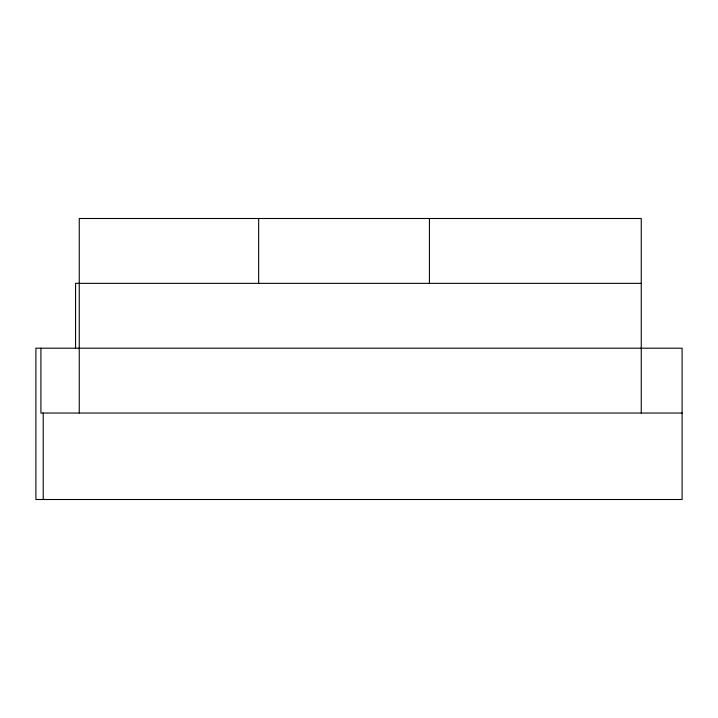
<?xml version="1.0" encoding="UTF-8"?>
<svg xmlns="http://www.w3.org/2000/svg" width="718" height="718" viewBox="0 0 718 718"><rect width="100%" height="100%" fill="white"/><g stroke="black" fill="none" stroke-linecap="round" stroke-linejoin="round"><path stroke-width="1.08" d="M641.255 283.35L75.578 283.35L75.578 348.194M79.016 348.194L35.9 348.194L35.9 499.504L682.1 499.504L682.1 348.194L79.258 348.194M682.1 413.038L40.908 413.038L40.908 348.194M641.255 413.038L641.255 218.496L79.258 218.496L79.258 413.038M429.427 218.496L429.427 283.35M258.659 218.496L258.659 283.35M43.206 413.038L43.206 499.504"/></g></svg>
